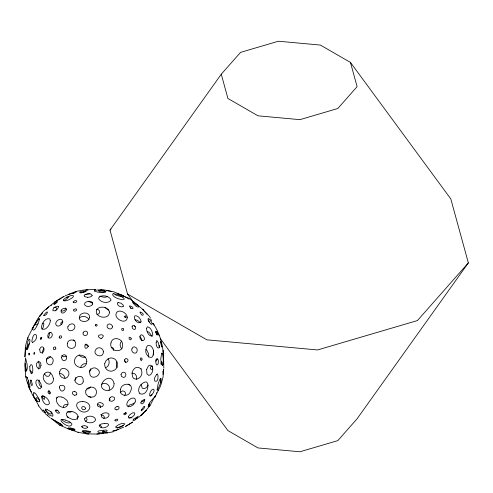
<?xml version="1.0" encoding="UTF-8"?>
<svg xmlns="http://www.w3.org/2000/svg" width="493" height="493" viewBox="0 0 493 493"><rect width="100%" height="100%" fill="white"/><g stroke="black" fill="none" stroke-linecap="round" stroke-linejoin="round"><path stroke-width="0.74" d="M160.465 341.285L160.465 341.427A4.72 0.542 79.5 0 0 160.471 341.834M92.166 295.449C91.396 292.688 85.683 293.415 84.155 295.547L84.5 296.607L87.452 297.304M41.671 338.069L41.695 337.267M68.25 297.082L67.424 298.425L63.973 300.896M25.242 348.298L25.402 347.534L25.531 348.317A2.644 0.351 -80.3 0 1 25.531 348.557L24.927 356.944L25.426 346.203L27.842 337.489M163.485 371.987L163.171 372.141A1.485 0.314 -76 0 1 163.282 370.779L163.664 369.362L163.035 377.163L160.626 385.877L154.999 396.97M160.632 378.778L160.422 381.064A9.601 2.058 -73.1 0 0 160.435 381.902L160.712 382.691L160.995 382.488M162.943 374.415L162.998 372.061A8.689 0.438 -87.1 0 0 162.986 371.334M42.386 353.432L42.608 351.213L43.859 348.083M63.4 407.126C63.184 404.802 66.031 403.878 67.855 404.574M27.651 339.511L28.144 336.953L31.62 330.193M90.509 368.746L89.338 371.956M136.561 379.419C137.307 376.72 135.754 373.102 132.599 373.152M163.171 350.874L163.097 350.572L163.479 361.215C163.935 348.132 160.515 334.02 152.941 323.254M50.539 372.881L49.688 375.247A5.503 3.858 81.3 0 1 48.369 376.301L46.385 376.19L44.407 373.94M26.659 349.857L28.372 344.521A2.798 0.585 -75.9 0 1 28.495 344.317L29.358 343.442L29.666 343.781M83.157 381.872C82.879 383.591 81.062 384.565 79.435 384.485A7.45 6.594 38.8 0 1 78.418 384.3C68.083 379.29 84.463 370.613 83.175 381.804M155.615 395.281L154.722 397.21L154.987 396.988M113.717 350.603L113.575 348.502L112.386 347.516A1.904 1.775 51.2 0 0 111.615 347.374L111.264 347.405M160.465 341.273L161.088 342.296L161.772 346.283M162.419 365.596L162.659 364.044L162.203 362.195A2.49 0.709 83.1 0 0 162.098 362.004L161.735 361.689L161.303 362.213A2.483 0.9 -89.6 0 0 160.971 364.161L160.983 364.333M148.448 357.166L148.541 353.684L146.791 350.221A7.906 4.659 79.1 0 0 146.15 349.71L145.854 349.512M153.619 350.615L153.385 355.065M141.454 414.927L144.794 411.39A4.653 0.616 -45.3 0 1 145.91 410.496L150.038 405.61L154.617 396.723L149.447 403.009L148.301 406.269L148.868 406.392L150.038 405.61M156.466 393.204L156.645 392.675M80.636 367.661C81.055 365.202 83.508 363.378 85.973 363.655M90.601 387.005L88.765 388.761L86.922 388.94M109.002 390.117C111.597 385.489 104.756 380.941 101.275 384.78M32.273 329.626L33.197 327.469L32.014 329.472M103.826 418.545L104.239 417.682A4.252 2.718 -6 0 0 103.037 415.414L100.763 414.742M148.202 384.959L147.586 386.222A6.027 3.322 -63.3 0 1 144.899 388.367L144.092 388.62A7.038 3.876 -63.3 0 1 142.126 387.855L141.06 384.367M46.397 308.815L46.293 309A1.904 0.314 -48.8 0 0 46.237 309.314L48.678 306.936L43.298 311.397L38.072 318.219L31.977 329.041M137.288 418.163L137.276 417.645L136.53 417.996A1.59 0.413 -41.4 0 0 135.68 418.723L135.027 419.537L137.282 418.169M38.306 369.14C39.723 366.749 39.65 363.526 38.146 361.196M141.084 321.769C138.348 325.201 133.048 319.144 134.768 315.834C137.769 314.99 140.893 318.891 141.084 321.763M71.855 411.433L70.049 412.296L67.516 411.858M77.74 416.536L77.235 417.386L77.709 419.395M29.013 353.308L29.414 353.191A1.584 0.567 -89.8 0 1 29.481 353.321L29.512 353.376M157.711 359.07L156.33 360.42L155.541 360.032M157.723 389.433L157.082 390.197L158.037 384.25L159.664 379.641A4.203 0.887 -76 0 1 159.849 379.314L160.786 378.371L161.131 378.753C161.562 382.248 159.393 385.532 158.148 388.687A9.54 1.171 -69.4 0 1 157.717 389.452M40.038 315.649L39.502 316.722L41.689 313.998M120.354 392.767C122.27 388.355 128.174 392.878 124.273 395.762M156.564 374.563L157.298 373.922L157.637 374.187C158.327 376.104 158.481 382.42 155.079 381.243A3.999 2.071 -70.9 0 1 154.814 377.385L156.564 374.569M116.97 361.844L116.366 365.103L117.161 367.458M144.856 399.595L143.149 401.376L142.224 401.512L141.762 400.932M48.037 337.828L48.678 336.83A5.509 3.858 -55 0 0 49.097 332.535M124.051 413.485C122.56 415.741 127.126 414.662 126.177 412.881M148.134 406.7L149.823 403.866L148.344 405.166M101.151 427.795L101.447 426.482L99.857 425.04M37.48 320.228L35.348 324.135L35.823 324.986L37.037 324.585A4.289 1.473 -57.4 0 0 38.09 323.747M42.065 329.379L43.107 327.512L43.92 323.963L43.248 323.014L42.145 323.463M133.936 302.739L127.551 294.05L110.013 230.114L221.265 74.227L240.559 52.369L278.422 41.227L320.401 45.066L350.449 62.414L450.812 198.95L468.35 262.886L357.098 418.773L337.804 440.631L299.935 451.773L257.962 447.934L227.914 430.586L160.398 338.734M133.554 419.266L138.342 416.166L134.731 420.295L133.221 420.554L133.011 420.153L133.609 419.192M55.543 310.867C56.147 309.974 57.194 308.526 56.177 307.564L53.774 307.533M42.016 313.61L42.484 312.802L42.151 312.901M138.502 417.528L145.706 411.014M145.706 411.008L146.532 410.151M38.436 319.045L38.873 318.533M110.013 230.114L111.03 228.962M150.168 396.31L151.567 394.831L152.01 395.047M468.35 262.886L417.454 320.555L317.56 349.944L206.826 339.819L127.551 294.05M74.609 430.629A5.454 0.709 18.4 0 0 73.623 430.272L67.553 428.546L77.949 432.275L86.361 433.797L97.201 434.105L107.357 432.799L105.576 432.854M50.52 356.649L48.32 358.393L46.367 359.046M151.45 395.213L153.286 392.866L154.112 390.863L153.822 389.421L153.354 389.125L152.177 389.569A1.923 0.838 -63.9 0 0 152.023 389.692L150.759 391.195L149.81 393.451L149.662 395.756L150.975 395.589A5.867 2.009 -57.3 0 0 151.45 395.207M74.172 292.928L72.508 293.427M141.442 414.94L140.696 415.587L143.229 413.584M86.361 433.797L88.95 434.031M48.32 307.213L56.424 300.804L60.46 298.85M127.989 406.306L130.029 404.759L133.973 403.545M107.443 296.564C105.311 297.797 102.162 297.125 100.036 296.053M124.063 413.479L125.912 412.764M123.675 427.111L119.195 429.058M57.687 397.272L56.184 398.178M55.216 301.759L54.575 302.252L61.995 297.279L64.238 296.398L63.615 296.712M121.666 341.094C119.497 343.097 119.713 346.949 121.913 348.908M62.475 297.606L62.956 297.261M76.378 394.831L74.634 395.337M85.671 421.355L87.07 419.826L86.583 417.793M123.059 306.566C120.914 307.663 117.402 305.783 117.334 303.3L118.049 302.579M60.972 298.548L61.323 298.339M79.311 317.93C82.165 315.304 87.07 316.161 88.919 319.513M117.248 428.078L120.372 426.463L123.404 425.558M57.841 410.312L56.294 410.786L55.185 410.509M70.579 422.581C67.35 423.857 63.948 421.725 61.717 419.475M68.897 294.29L73.445 293.156A4.012 0.524 -18.6 0 0 76.064 292.059C78.683 289.822 69.655 294.124 68.903 294.29M80.636 293.008L86.084 291.036M88.487 396.908L88.832 396.736M105.89 291.727C95.845 292.768 96.271 288.109 105.89 291.394M66.666 356.174L63.689 356.84L61.724 355.595M105.459 367.784C109.107 366.693 110.296 361.751 108.072 358.836M109.199 400.821L110.099 399.712L109.169 398.788M65.212 295.812L69.075 294.198M129.462 417.959L131.329 417.472L131.945 417.972M73.728 293.199L72.804 293.421M157.994 390.271L158.395 390.431M94.915 289.594L95.556 289.311L83.114 290.087L75.706 291.48M61.871 324.277L60.984 324.172A1.547 0.955 -48.1 0 1 61.058 322.786L62.038 321.898L62.882 321.941M90.009 293.81L84.888 294.574M141.312 409.615L141.818 409.788L141.405 410.515A1.263 0.327 -41.4 0 1 141.115 410.792M117.026 406.423L115.282 407.495L114.838 408.635L115.159 409.51L116.656 409.849M113.766 293.68L112.718 293.902C111.48 296.909 121.642 300.785 124.285 299.134L124.008 298.493A6.224 1.436 26.7 0 0 121.075 296.139L119.361 295.178L113.766 293.68L116.089 295.239L122.547 296.996M74.714 429.113L72.97 429.033L70.684 427.912M99.752 433.772L96.813 433.902M88.869 396.723L90.108 396.748L91.008 397.783M101.182 338.709C108.959 332.627 91.963 334.433 101.176 338.709M107.246 432.922L112.996 431.843M103.105 430.395C104.208 430.34 107.043 429.341 107.203 430.87C104.738 432.848 100.732 433.661 97.91 432.022L97.928 431.332L98.927 430.82L103.099 430.395M104.541 423.629C105.829 423.333 108.743 423.173 108.633 425.034C106.845 428.035 101.047 429.28 99.173 425.847C99.777 423.881 102.587 423.635 104.35 423.635M77.949 432.275L78.251 432.121M101.712 433.415L103.783 433.088M86.971 289.909L85.64 290.124M85.486 357.086C83.138 357.708 80.445 356.957 79.053 354.898M117.186 406.392C119.922 405.844 119.546 409.646 117.149 409.757A3.599 2.28 -22.9 0 1 116.656 409.843M96.955 314.392C100.708 314.546 100.621 309.179 96.856 309.499A5.441 3.661 0.9 0 0 96.332 309.487M32.612 342.475C41.221 337.44 33.481 327.672 31.835 341.575L32.532 342.444M118.055 302.579L120.871 303.127L123.053 304.902A3.414 1.775 29.3 0 1 123.059 306.566M97.238 404.679C98.846 404.433 100.917 405.437 100.64 407.329M134.842 319.858L137.017 320.167A4.542 2.379 41.9 0 1 137.529 320.376L140.671 322.798M29.851 370.711L31.287 371.549L32.063 372.948M31.262 380.676L30.745 380.436M111.19 291.394L106.574 290.482L112.386 291.462L111.196 291.394M125.444 317.677L126.448 316.981L125.505 316.019M59.647 373.497C62.315 373.367 64.54 375.66 64.984 378.18M74.579 391.337L72.835 391.843A2.385 1.947 31.2 0 0 72.773 394.178L74.474 395.306M50.557 332.516C48.517 332.639 47.088 335.53 48.067 337.323A2.705 1.984 -68.5 0 0 49.084 338.136C51.636 338.537 53.287 334.722 51.617 332.923A2.44 1.824 -55.1 0 0 50.606 332.522M82.818 401.585C69.162 401.21 81.511 417.75 88.586 410.059A7.001 5.417 1.1 0 0 89.553 405.388C88.407 402.775 85.548 401.647 82.861 401.592M65.557 420.104C53.096 415.833 69.827 431.461 71.978 424.017L69.877 421.909L65.6 420.116M61.607 397.038L63.461 397.586L66.765 400.174A6.785 4.998 26.1 0 1 67.787 404.882C65.6 409.436 59.277 407.267 57.527 403.502A6.766 4.203 47.9 0 1 57.2 397.42L58.384 396.717L61.483 397.001M100.763 289.329L107.117 290.476M116.989 293.366L118.597 294.044M51.044 418.298L60.429 423.801M90.515 431.763L85.807 431.135L82.929 431.658L84.038 432.601M84.734 432.762L85.967 433.014M125.505 316.019L125.388 315.995A1.75 1.115 22.2 0 0 125.148 315.945L124.236 316.561L125.29 317.646M74.831 340.626L73.229 339.837M74.739 391.368L76.44 392.496A2.385 1.947 31.2 0 1 76.378 394.831M42.694 395.62L44.173 396.877L44.518 399.028A2.36 0.832 56.6 0 1 44.21 399.379L42.731 398.19L41.893 396.107M85.153 344.749L87.156 345.402L88.524 346.542M49.306 391.109L48.252 391.251C47.396 392.385 48.795 394.067 50.083 393.889L50.563 392.619L49.399 391.146M152.029 365.942C147.031 367.772 154.247 372.739 152.164 366.016M28.625 380.571C26.419 382.186 29.956 389.772 31.472 391.917M129.942 385.138L128.186 384.127M51.106 418.36L59.388 424.997L62.136 425.804L62.186 425.305L60.442 423.807M47.494 409.769C49.842 410.86 53.786 413.22 52.831 416.135C49.251 416.295 46.046 412.21 45.516 408.962L47.488 409.769M113.217 291.579L123.33 295.769M68.17 428.855L59.388 424.997M119.029 294.222L119.682 294.561M121.734 295.239L128.562 298.142L129.209 299.078L120.668 294.734L121.192 294.993M62.291 425.336L56.319 421.749A6.027 0.659 33.2 0 1 54.674 420.48M108.509 310.085L106.131 308.532L105.052 307.157M41.782 387.153C39.298 386.21 38.62 382.944 38.984 380.578A4.868 2.453 73.4 0 1 39.163 380.091M45.43 412.666L44.623 411.316L42.94 409.948L45.43 412.666L44.592 412.093L44.808 412.838A2.736 0.462 49.2 0 0 45.017 413.165M159.498 345.334L159.233 345.402A2.459 0.499 76.5 0 0 159.27 346.912L159.399 347.664M151.554 321.023L151.185 319.926M139.772 393.371L140.93 394.055C146.581 395.103 149.484 386.426 147.031 382.445L146.033 381.853C143.278 382.229 140.807 384.33 139.519 386.783A6.828 4.782 -55 0 0 138.995 392.108L139.741 393.352M45.325 413.59A2.736 0.462 49.2 0 0 45.572 413.904L50.076 417.682M67.06 416.918L68.231 417.633M38.67 388.164L40.143 388.712L41.092 387.566A4.739 2.447 71.1 0 0 40.944 383.813L38.953 380.528A2.342 1.208 71.1 0 0 38.762 380.374L37.24 379.875L36.556 380.288A4.739 2.447 71.1 0 0 35.94 383.418L37.006 386.192L38.614 388.127M133.19 302.277L136.37 304.674A3.42 0.444 45.4 0 0 137.072 305.235M123.188 328.732L122.498 328.461A1.091 0.924 35.9 0 0 121.783 328.763L121.734 329.885L122.806 330.593A1.245 1.085 53.5 0 0 123.46 330.322L123.688 329.552L123.225 328.763M137.072 305.235L137.874 305.586L132.506 301.057M34.818 393.044L33.518 392.508C31.996 401.154 46.422 407.68 35.514 393.605A8.634 2.933 57.5 0 0 34.818 393.057M130.435 307.928L130.947 308.335M146.587 313.246L146.969 314.146L144.153 311.101A3.889 0.659 49.2 0 1 143.069 309.586C140.357 307.318 151.893 318.336 150.248 318.022M129.567 298.598L143.062 309.579M150.63 319.125L150.975 319.519M140.111 336.904L141.423 338.673L141.972 340.749M152.947 323.192L153.939 324.918M65.249 307.971C66.278 309.234 64.38 310.682 63.153 310.88A3.839 1.997 -42 0 1 62.703 311.058L61.853 311.175L61.2 310.584M124.384 360.457L125.709 362.528M38.848 405.924L32.698 394.745L33.74 397.081L36.655 401.29M88.802 301.248L90.515 302.499L92.191 302.899A3.759 2.095 0.8 0 0 92.746 302.949M38.214 405.345L43.427 412.148M134.571 325.818L135.285 326.76M45.418 409.788C46.256 412.296 53.885 416.949 50.89 411.563M68.256 297.057L66.838 297.069A3.845 0.592 -27.6 0 0 66.247 297.285M148.147 320.401L149.2 322.021M37.388 401.45C34.042 396.52 37.77 396.273 39.73 401.148M27.06 377.41L26.228 376.547L25.901 376.892L26.714 380.812L28.982 386.475M125.481 412.616L125.943 413.43M156.971 331.191L157.483 332.116M153.976 324.992L153.915 324.788M152.331 323.778C151.653 322.767 148.504 316.716 148.066 319.02M25.081 370.07L26.16 371.223L26.986 369.719A6.828 1.935 83.1 0 0 27.097 364.321L25.562 357.893L24.86 365.295L25.691 377.102M157.495 332.134L157.686 332.51M158.093 333.274L159.159 335.591M155.652 332.035L156.478 334.001M152.189 336.67L149.373 332.596A2.736 1.189 64.1 0 0 149.151 332.418L148.029 331.826A5.14 2.231 64.1 0 0 147.333 331.734M31.041 380.43C31.626 381.496 33.345 386.5 31.453 385.384A1.559 0.308 76.2 0 1 31.386 385.236L30.584 382.925A3.161 0.641 76.5 0 1 30.344 380.011L30.973 380.306A1.559 0.327 76.9 0 1 31.041 380.405M27.312 377.866C27.577 378.716 31.595 389.538 29.377 387.202A9.219 1.054 69.8 0 1 28.988 386.512M28.095 385.816L32.218 394.271M49.51 393.691L48.813 390.45M141.257 368.961L141.134 368.548M156.54 334.174L156.78 334.876M75.614 377.496L75.836 378.384A2.058 1.954 41.4 0 1 75.374 379.69L74.991 379.998A2.12 2.015 41.4 0 1 74.591 380.177M157.409 333.921L156.811 331.697M350.449 62.414L357.098 86.651L337.804 108.509L299.935 119.651L257.962 115.812L227.914 98.464L221.265 74.227M29.512 353.382L29.617 354.048A1.097 0.394 -89.5 0 1 29.469 354.905L29.062 355.022A1.578 0.579 -89 0 1 28.995 354.917L28.865 354.165M148.066 319.026C148.177 320.561 151.48 326.434 152.331 323.784M26.412 370.847L25.186 363.378L25.568 371.192M47.827 415.815L47.815 415.648A2.268 0.388 49.1 0 0 47.729 415.42M82.066 427.221L82.054 426.963A1.713 0.739 14.4 0 0 81.573 426.457M160.471 341.822L161.692 347.072L161.778 346.684A4.72 0.542 79.4 0 0 161.778 346.302M163.651 360.42L163.812 368.246M27.066 377.428A5.824 1.177 76.4 0 1 27.312 377.897M28.822 354.091A1.097 0.394 -89.5 0 1 28.97 353.235M92.166 295.449A4.129 2.009 -3.5 0 1 87.452 297.304M51.106 305.494A3.007 0.394 -45.3 0 1 51.568 305.142M88.007 289.952A6.803 0.832 0.5 0 1 86.984 289.909M47.359 414.81A2.736 0.462 49.2 0 1 47.575 415.137M73.18 302.03L73.365 302.449C74.498 303.14 76.729 302.505 76.846 301.063L75.904 300.527L74.702 300.699L73.18 302.024M34.695 353.068L34.424 354.214L33.974 354.331A0.838 0.364 -81.7 0 1 33.869 354.14L33.955 352.889L34.528 352.538A0.838 0.364 -81.7 0 1 34.633 352.729L34.695 353.068M53.33 378.402C54.051 381.52 51.235 385.236 47.95 383.905A8.282 5.811 54.8 0 1 47.02 383.517C36.741 375.845 50.348 365.128 53.33 378.402M59.326 387.147C61.489 397.58 70.197 383.739 60.084 385.6L59.326 387.147M26.788 348.046L26.782 348.36A8.609 1.152 -80.2 0 0 26.801 349.099C27.14 351.996 31.743 338.777 29.179 339.129L27.922 341.113L26.795 347.99M161.716 353.61L160.736 358.824L161.347 363.914L162.271 365.331L163.473 364.241L163.411 362.546L162.961 355.644L162.185 353.358L161.883 353.105L161.716 353.586M121.038 374.464L121.401 376.362L123.367 377.404A2.262 2.108 -52.6 0 0 123.989 377.336A2.952 2.748 -52.5 0 0 124.821 376.96C126.578 375.758 126.134 372.123 123.712 372.227A2.262 2.108 -52.6 0 0 122.8 372.4L121.87 372.985L121.038 374.464M140.893 402.738L140.881 403.274C142.668 405.363 144.985 401.351 144.652 399.626C143.075 399.552 141.343 401.21 140.893 402.738M40.999 365.331L39.982 368.345L38.275 368.407A5.509 3.26 79.3 0 1 37.825 368.061C33.16 363.557 40.851 357.875 40.999 365.331M46.65 360.087C45.227 364.481 51.876 367.205 52.85 362.226C55.08 357.363 46.964 353.937 46.65 360.087M131.224 338.697L131.064 339.449A1.337 0.98 68.6 0 1 130.565 339.85L129.252 339.172L129.024 337.687A1.516 1.134 55.2 0 1 129.591 337.23L130.762 337.662L131.224 338.697M139.938 336.59C139.365 338.814 142.514 342.154 144.264 339.782A3.457 1.929 63.4 0 0 144.357 338.235C144.098 336.676 142.385 333.835 140.585 335.129A3.359 2.465 68.6 0 0 139.938 336.59M29.79 366.706L29.863 369.38L30.8 372.905A2.317 0.653 83 0 0 30.899 373.078L31.694 373.799L32.729 371.685L32.809 368.604L32.242 365.658A7.075 2.57 -89.5 0 0 31.94 365.091L31.195 364.586L30.609 364.851L29.79 366.687M40.377 338.568L40.395 339.11A1.436 0.715 -73.1 0 0 40.58 339.443C42.897 339.283 41.098 335.166 40.377 338.568M86.793 361.486C86.367 371.759 70.727 367.458 75.269 358.232C78.184 352.47 87.095 355.391 86.793 361.486M78.251 416.856C76.846 422.02 67.621 418.877 66.302 414.693L66.432 413.442C67.202 411.649 69.439 411.205 71.202 411.402A9.681 6.15 22.2 0 1 72.526 411.655C75.09 412.302 77.74 414.089 78.251 416.85M146.643 328.363C146.002 331.142 149.841 338.463 152.793 335.104C152.503 331.851 150.944 327.272 147.315 326.779L146.643 328.363M109.428 312.032C109.643 319.07 98.347 318.503 96.4 312.907C94.915 305.34 108.318 305.377 109.428 312.032M50.298 320.727C50.422 324.505 44.943 332.411 41.338 328.073C41.548 323.993 45.054 317.332 49.787 318.897L50.298 320.727M39.717 349.445L40.21 352.168A3.562 2.49 -81.2 0 0 41.061 352.846C43.667 353.339 44.777 349.42 43.452 347.614A3.568 2.49 -81.1 0 0 42.601 346.93C41.079 346.45 39.945 348.138 39.717 349.445M59.166 337.126L59.85 338.389L61.372 337.804A1.454 1.269 -53.3 0 0 61.693 336.91L61.126 335.813L59.986 335.924A1.454 1.085 -55.1 0 0 59.345 336.633L59.166 337.126M141.318 410.102L141.516 410.496L142.039 410.275A2.329 0.561 -51.2 0 0 142.6 409.831C143.327 409.313 146.057 405.899 144.172 406.361A2.329 0.561 -51.2 0 0 143.611 406.811L141.318 410.102M85.554 408.173L85.042 409.406L83.909 409.745A2.052 1.504 14 0 1 82.208 409.147L81.659 408.068L81.955 407.107A2.046 1.639 24 0 1 83.286 406.552L84.5 406.817L85.554 408.173M142.046 359.107L141.682 360.278A1.165 0.758 -88.2 0 1 141.405 360.5L140.351 359.835L140.456 358.171A1.528 1.072 81.3 0 1 140.825 357.875L141.762 358.189L142.046 359.107M61.613 357.487L61.791 358.836L62.753 360.173A3.426 2.952 89.5 0 0 63.893 360.642C66.672 360.901 67.652 356.729 65.551 355.243A3.426 2.952 89.5 0 0 64.41 354.769C62.882 354.578 61.656 356.045 61.613 357.487M153.317 353.426C153.089 361.862 144.215 355.096 145.959 349.703C146.852 340.638 155.012 347.503 153.317 353.426M156.219 342.395C155.72 344.163 157.199 350.012 159.486 347.479L158.456 343.005L156.829 340.386L156.219 342.395M155.856 361.431C155.782 362.417 156.059 365.966 157.661 364.746A5.158 1.917 89.9 0 0 157.889 364.339C158.567 362.866 158.808 357.924 156.521 358.781A5.158 1.917 89.9 0 0 156.293 359.181L155.856 361.431M95.272 325.041L95.845 326.027A0.955 0.887 -1 0 0 96.659 326.021L97.244 325.195L96.683 324.412A1.017 0.881 -0.6 0 0 95.821 324.419L95.272 325.041M114.086 383.511C114.333 386.672 111.997 389.556 109.058 390.438A9.989 8.819 -40 0 1 107.696 390.69C92.111 388.897 110.34 369.01 114.086 383.511M120.52 389.433C118.628 396.175 128.987 397.543 130.503 391.368C134.953 382.488 121.642 381.976 120.52 389.433M112.521 326.847C112.281 330.63 105.995 328.991 107.117 325.546C108.146 322.656 112.533 324.104 112.521 326.847M115.719 427.049C117.753 429.465 123.176 426.205 124.821 423.851C122.474 422.532 117.494 424.738 115.719 427.049M138.81 306.856C136.579 307.866 133.991 304.132 132.488 302.388C134.367 302.714 137.861 304.551 138.81 306.856M140.037 312.081C142.372 318.663 145.903 313.314 140.037 312.081M39.514 318.885C39.224 321.393 33.992 334.445 32.304 328.597C34.436 325.522 36.685 320.358 39.514 318.885M43.766 315.489C47.242 316.124 49.553 307.835 44.271 314.583A2.465 0.407 -48.8 0 0 43.766 315.489M110.956 342.888C108.731 352.236 124.39 353.986 122.554 343.744C121.789 337.89 112.151 336.325 110.956 342.888M146.606 369.516L146.988 373.928L148.701 375.364L150.186 374.988A7.937 4.702 -79 0 0 150.827 374.477C153.046 372.141 153.982 366.681 150.513 365.153L149.022 365.516A7.863 5.14 -88.2 0 0 148.368 366.034L146.612 369.51M131.902 348.902C130.454 352.544 136.678 355.367 137.134 350.924C138.268 347.516 132.716 344.773 131.902 348.902M59.752 371.617C57.915 376.868 65.803 381.286 68.385 375.746C71.528 370.175 61.261 364.691 59.752 371.617M88.339 346.228C83.49 353.512 83.89 338.974 88.339 346.228M127.299 317.794C126.282 324.542 116.126 319.963 115.849 314.774C116.601 307.589 127.545 312.161 127.299 317.794M55.832 348.12L55.808 348.385A1.553 1.362 -72.2 0 1 55.413 349.192L54.883 349.58A1.645 1.448 -72.2 0 1 54.039 349.636L53.645 349.408A1.645 1.208 -68.5 0 1 53.324 348.687L53.38 348.015A1.553 1.134 -68.5 0 1 53.792 347.22L55.167 346.838L55.832 348.12M67.405 343.418C65.816 349.099 74.893 350.4 75.589 344.866C77.068 339.289 68.274 338.056 67.405 343.418M103.37 351.836C103.29 359.767 90.613 354.485 96.499 348.797A4.653 4.647 -9 0 1 98.803 347.799C101.127 347.534 103.37 349.475 103.37 351.836M62.74 321.473C63.042 324.77 56.769 328.511 55.721 324.184C55.173 320.573 61.989 316.685 62.74 321.473M104.762 363.501C104.06 367.112 106.765 371.081 110.524 371.18A7.229 6.729 -52.6 0 0 113.439 370.637C119.485 368.468 118.234 358.257 111.664 357.986A7.722 7.413 -74.3 0 0 108.559 358.565L106.001 360.685L104.762 363.501M89.781 371.106C88.37 383.992 107.24 373.33 95.439 368.006A4.998 4.973 5.8 0 0 93.269 368.006L91.334 368.955L89.781 371.106M132.007 373.176L132.605 376.923L133.529 378.248L134.983 379.018L137.282 378.957A9.299 7.167 -63.9 0 0 138.323 378.519C143.481 376.43 143.173 366.527 136.647 367.439A5.127 4.227 -75.2 0 0 134.946 368.154L133.153 369.96L132.007 373.176M85.825 390.715C84.667 393.981 87.736 397.179 90.958 397.118A2.841 2.422 1.3 0 0 91.378 397.111C97.904 397.592 98.329 387.338 91.797 387.165A8.671 7.993 1.7 0 0 90.527 387.159C88.487 387.369 86.472 388.7 85.825 390.715M58.507 306.591C58.266 309.006 55.364 311.447 52.948 310.732C52.19 308.193 56.147 305.833 58.334 306.27L58.507 306.591M63.369 300.157C65.144 301.889 68.681 299.935 70.641 298.783A5.583 1.818 -20.9 0 0 73.26 296.687L73.451 296.028L73.007 295.572L71.386 295.35L66.05 297.686A5.22 1.196 -26.6 0 0 63.591 299.652L63.369 300.157M124.76 359.699C124.187 365.744 131.378 359.748 126.122 358.522A2.225 1.917 -89.5 0 0 125.382 358.824L124.76 359.699M128.34 416.739L128.525 417.935L130.183 417.953A3.402 0.992 -32.2 0 0 131.311 417.479C132.827 416.573 135.507 414.823 134.614 412.844L132.95 412.82A3.383 1.393 -36.9 0 0 131.828 413.288L129.573 414.952L128.34 416.739M79.792 292.121L80.008 292.639L81.431 292.669L85.036 291.967L86.115 291.258L83.403 291.03A3.322 0.672 -7.6 0 0 80.784 291.517L79.792 292.121M97.374 404.124L97.799 406.195L100.134 407.175A1.528 1.183 1.1 0 0 100.356 407.175L102.692 406.226A3.094 2.397 1.1 0 0 102.692 403.477L100.362 402.504A1.596 1.239 1.1 0 0 100.067 402.504L98.501 402.898L97.374 404.124M41.732 396.908C41.708 400.224 45.904 407.791 49.429 403.638C49.38 399.878 46.139 396.754 42.681 395.842L41.732 396.908M83.089 332.929L83.077 334.1L83.89 335.141A2.2 2.095 -40.7 0 0 85.69 335.48C87.52 335.271 88.493 332.596 86.811 331.53A2.268 2.058 -22.5 0 0 85.012 331.197L83.724 331.838L83.089 332.929M132.106 326.36L132.358 328.079A2.268 1.701 55.2 0 0 133.35 329.176C136.832 330.908 135.889 325.133 133.067 325.398L132.106 326.36M101.293 414.829C100.424 420.079 109.871 418.927 108.99 414.151C107.308 411.908 102.79 412.635 101.293 414.829M67.96 326.52L67.683 327.962L68.398 329.725A3.648 3.075 -35.7 0 0 70.782 330.723C73.593 330.815 76.242 327.253 74.258 324.838A3.648 3.075 -35.7 0 0 71.873 323.846L69.593 324.536L67.96 326.52M157.396 334.901L156.91 334.765L155.745 331.801A2.212 0.61 65 0 1 155.733 331.247C156.854 330.815 157.156 333.539 157.39 334.445A1.83 0.357 72.4 0 1 157.396 334.901M84.753 418.575L84.5 419.568C85.862 423.844 94.336 423.974 95.704 419.648C94.366 415.272 87.255 415.075 84.753 418.575M89.541 317.319C88.95 323.815 76.501 322.336 79.829 315.631C81.881 311.619 89.929 312.1 89.541 317.319M102.458 431.843L104.818 431.566L102.458 431.843M73.654 309.881C73.087 312.131 77.05 311.169 76.717 309.37L75.38 308.729L73.66 309.869M66.58 309.629C61.342 318.601 57.422 307.238 66.272 308.519L66.58 309.629M87.668 427.148L87.538 427.585C85.856 429.002 83.009 428.392 81.85 426.618C82.651 424.954 86.737 425.638 87.668 427.148M53.922 303.959L54.101 304.446L55.21 303.922A2.348 0.604 -41.4 0 0 56.461 302.85L57.428 301.648L53.922 303.959M94.329 290.728L94.397 291.123C97.879 292.337 102.082 293.162 105.619 291.992L105.508 291.542C102.162 289.847 97.861 289.286 94.329 290.728M59.289 412.937L58.1 413.257A2.034 0.838 36.7 0 1 57.428 412.974L55.327 410.909L55.518 410.065L56.763 409.966A3.691 1.935 42 0 1 57.176 410.133L58.667 411.365L59.289 412.937M115.035 420.073L114.955 420.689L115.954 421.004A1.325 0.69 -19.8 0 0 116.49 420.905C117.685 420.893 118.511 418.939 116.823 419.173A1.325 0.69 -19.8 0 0 116.286 419.278L115.035 420.073M90.25 432.028C88.161 433.624 84.192 432.866 82.097 431.283L82.855 430.605A4.616 1.146 13.9 0 1 84.845 430.697L88.832 431.147L90.25 432.028M135.15 401.998L133.252 404.735L130.984 406.25A5.491 2.866 -42.2 0 1 130.368 406.515L128.328 406.793L126.966 405.425A5.423 3.359 -48.1 0 1 127.767 401.499L128.815 400.113L131.193 398.406A2.668 1.658 -48.2 0 1 131.489 398.276L133.794 398.03L134.743 398.59A5.417 3.352 -48.1 0 1 135.15 401.998M92.715 303.984L91.587 305.518L89.332 306.35A4.129 2.65 -6.3 0 1 85.055 305.266L84.636 304.52A4.147 2.44 -8.3 0 1 85.751 302.289C87.797 300.785 92.783 300.576 92.715 303.984M75.022 429.945L73.913 430.327L71.263 429.908L68.268 427.801L72.822 428.565L75.022 429.945M129.702 306.054C129.56 307.447 131.613 309.117 132.987 308.532C133.332 307.127 131.144 306.135 129.955 305.956L129.702 306.054M99.339 296.959L98.729 297.889L98.754 298.931C101.034 302.696 107.918 303.861 110.888 300.465L110.863 299.454C108.633 295.88 102.846 294.672 99.339 296.959M110.37 397.389L109.779 398.061A2.835 2.311 -32.2 0 0 109.853 400.84L111.96 401.364L114.123 400.039A2.835 2.311 -32.2 0 0 114.049 397.259L111.985 396.668A1.405 1.146 -32.3 0 0 111.794 396.705L110.37 397.389M132.753 422.063L125.598 426.383L132.753 422.063M112.959 431.055L114.758 431.005L118.48 429.366L112.959 431.055"/></g></svg>
